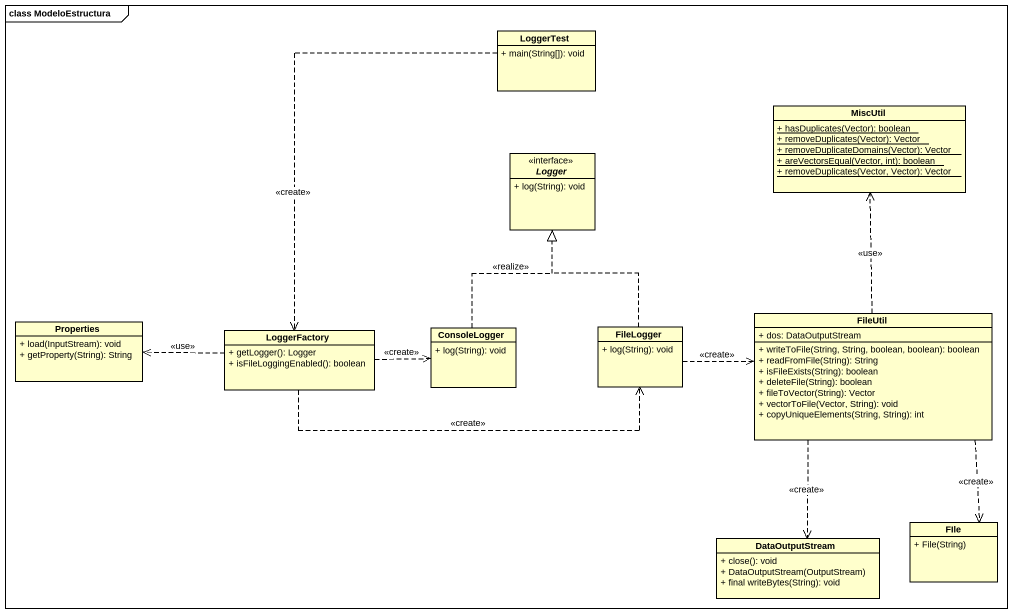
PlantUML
@startuml
mainframe class ModeloEstructura
hide circle
hide empty members
skinparam classAttributeIconSize 0
class LoggerTest {
  + main(String[]): void
}
class MiscUtil {
  {static} + hasDuplicates(Vector): boolean
  {static} + removeDuplicates(Vector): Vector
  {static} + removeDuplicateDomains(Vector): Vector
  {static} + areVectorsEqual(Vector, int): boolean
  {static} + removeDuplicates(Vector, Vector): Vector
}
interface Logger {
  + log(String): void
}
class Properties {
  + load(InputStream): void
  + getProperty(String): String
}
class LoggerFactory {
  + getLogger(): Logger
  + isFileLoggingEnabled(): boolean
}
class ConsoleLogger {
  + log(String): void
}
class FileLogger {
  + log(String): void
}
class FileUtil {
  + dos: DataOutputStream
  + writeToFile(String, String, boolean, boolean): boolean
  + readFromFile(String): String
  + isFileExists(String): boolean
  + deleteFile(String): boolean
  + fileToVector(String): Vector
  + vectorToFile(Vector, String): void
  + copyUniqueElements(String, String): int
}
class DataOutputStream {
  + close(): void
  + DataOutputStream(OutputStream)
  + final writeBytes(String): void
}
class "FIle" as FIle_ {
  + File(String)
}
LoggerTest ..> LoggerFactory : <<create>>
LoggerFactory .left.> Properties : <<use>>
LoggerFactory .right.> ConsoleLogger : <<create>>
LoggerFactory .right.> FileLogger : <<create>>
ConsoleLogger .up.|> Logger : <<realize>>
FileLogger .up.|> Logger
FileLogger .right.> FileUtil : <<create>>
FileUtil .up.> MiscUtil : <<use>>
FileUtil ..> DataOutputStream : <<create>>
FileUtil ..> FIle_ : <<create>>
@enduml
